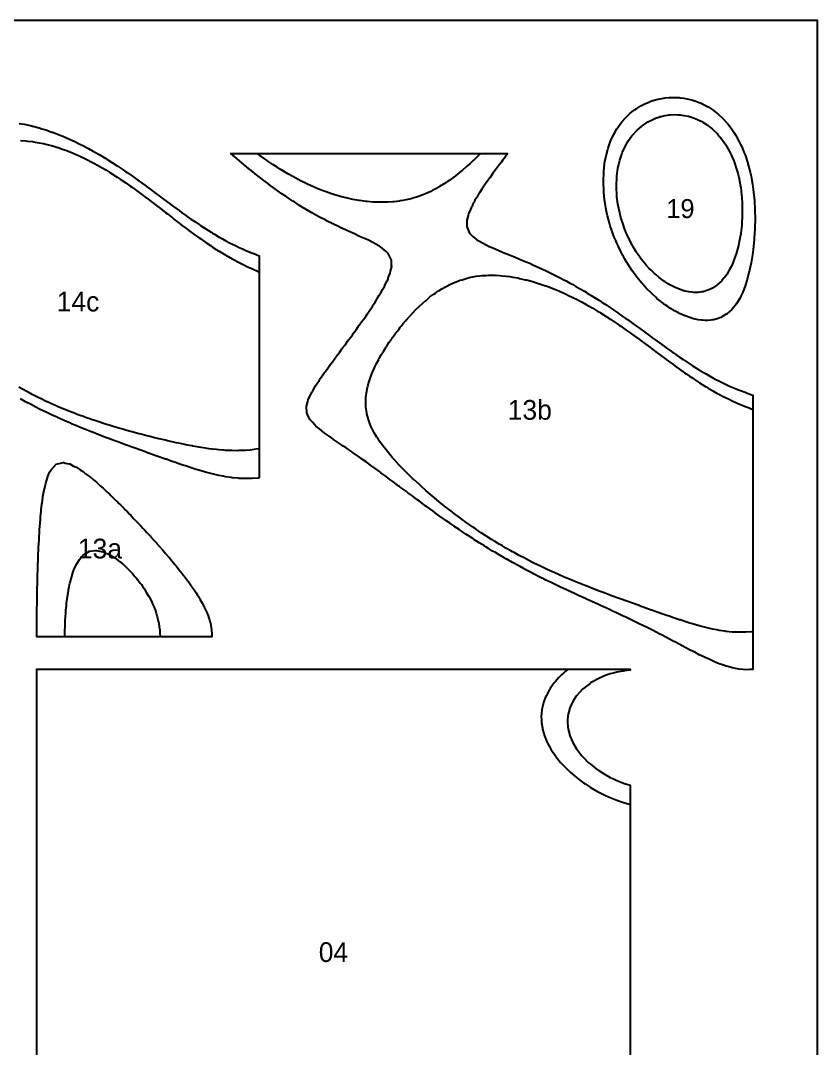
# Model space of a CAD drawing. Header units: millimetres. Extents: x 0 to 500, y 0 to 700.
# Drawn here: x 258.1 to 500, y 388.1 to 700 of the extents above; entities that cross this region are included whole.
import ezdxf
from ezdxf.enums import TextEntityAlignment as Align

# ---------------------------------------------------------------- set-up
doc = ezdxf.new("R2010")
doc.units = ezdxf.units.MM
for name, color, linetype in [('CORTE', 1, 'Continuous'), ('GRABADO', 5, 'Continuous'), ('HOJA', 8, 'Continuous')]:
    doc.layers.add(name, color=color, linetype=linetype)

msp = doc.modelspace()

# ---------------------------------------------------------------- linework, layer by layer
at = {"layer": 'CORTE'}
for points in [[(479.96, 652.09), (480.26, 650.34), (480.5, 648.69), (480.61, 647.82), (480.84, 645.49), (480.86, 645.2), (481, 642.73), (481.01, 642.49), (481.01, 642.47), (481.05, 639.67), (481.05, 639.57), (481, 637.43), (480.99, 636.78), (480.99, 636.74), (480.83, 634.08), (480.79, 633.68), (480.59, 631.47), (480.45, 630.49), (480.27, 628.94), (479.96, 627.13), (479.86, 626.48), (479.59, 625.14), (479.38, 624.12), (479.21, 623.51), (478.8, 621.84), (478.17, 619.82), (478.11, 619.66), (478.04, 619.47), (477.32, 617.6), (476.74, 616.36), (476.39, 615.67), (475.31, 613.93), (475.29, 613.9), (475.11, 613.68), (474.01, 612.32), (473.88, 612.19), (472.48, 610.97), (472.44, 610.94), (472.28, 610.85), (471.01, 610.07), (470.67, 609.91), (469.57, 609.49), (468.49, 609.22), (468.13, 609.15), (467.67, 609.12), (466.69, 609), (465.83, 609), (465.25, 609.03), (464.77, 609.1), (463.82, 609.2), (462.48, 609.49), (462.38, 609.51), (462.33, 609.53), (460.95, 609.94), (460.18, 610.25), (459.52, 610.48), (458.17, 611.1), (458.09, 611.14), (457.84, 611.27), (456.65, 611.9), (456.3, 612.11), (455.22, 612.76), (454.55, 613.22), (453.79, 613.73), (452.88, 614.42), (452.35, 614.81), (451.29, 615.7), (450.92, 616.01), (449.78, 617.05), (449.49, 617.33), (448.34, 618.48), (448.05, 618.77), (446.97, 619.97), (446.62, 620.37), (445.66, 621.53), (445.19, 622.13), (444.42, 623.15), (443.76, 624.08), (443.24, 624.84), (442.32, 626.26), (442.12, 626.58), (441.56, 627.55), (441.07, 628.4), (440.89, 628.74), (440.09, 630.28), (439.46, 631.61), (439.17, 632.23), (438.75, 633.21), (438.33, 634.25), (438.02, 635.08), (437.56, 636.34), (437.12, 637.7), (436.87, 638.52), (436.58, 639.6), (436.27, 640.78), (436.09, 641.59), (435.77, 643.15), (435.45, 645.09), (435.37, 645.62), (435.14, 647.87), (435.11, 648.21), (435.1, 648.29), (435, 650.98), (435, 651.25), (435.1, 653.94), (435.1, 654), (435.13, 654.28), (435.39, 656.57), (435.5, 657.21), (435.84, 658.98), (436.35, 660.92), (436.44, 661.24), (436.55, 661.57), (437.19, 663.35), (437.98, 665.09), (438.08, 665.32), (438.36, 665.8), (439.12, 667.14), (439.41, 667.56), (440.3, 668.83), (440.84, 669.48), (441.61, 670.37), (442.27, 671.02), (443.07, 671.78), (443.7, 672.29), (444.68, 673.04), (445.14, 673.34), (446.43, 674.14), (446.57, 674.22), (446.97, 674.41), (448, 674.92), (448.36, 675.08), (449.43, 675.49), (450.46, 675.84), (450.87, 675.95), (451.54, 676.11), (452.3, 676.29), (452.78, 676.38), (453.73, 676.52), (454.94, 676.64), (455.16, 676.66), (455.36, 676.67), (456.6, 676.69), (457.8, 676.63), (458.03, 676.62), (458.3, 676.59), (459.47, 676.45), (460.33, 676.29), (460.9, 676.17), (461.83, 675.93), (462.33, 675.79), (462.61, 675.7), (463.77, 675.28), (464.68, 674.9), (465.2, 674.66), (466.59, 673.93), (466.64, 673.9), (466.85, 673.77), (468.07, 672.99), (468.33, 672.8), (469.5, 671.9), (469.93, 671.54), (470.94, 670.61), (471.41, 670.15), (472.37, 669.1), (472.77, 668.64), (473.81, 667.3), (474.02, 667.01), (474.81, 665.81), (475.15, 665.28), (475.24, 665.12), (476.17, 663.44), (476.68, 662.4), (477.1, 661.5), (477.69, 660.07), (477.93, 659.46), (478.11, 658.93), (478.66, 657.32), (479.1, 655.8), (479.29, 655.09), (479.55, 653.97), (479.83, 652.76), (479.96, 652.09)], [(406.05, 659.69), (405.78, 659.32), (405.54, 659), (404.91, 658.18), (404.4, 657.55), (404.04, 657.03), (403.52, 656.34), (403.16, 655.88), (402.88, 655.53), (402.31, 654.72), (401.49, 653.64), (401.44, 653.57), (401.4, 653.52), (400.61, 652.38), (399.95, 651.5), (399.77, 651.21), (399.47, 650.77), (398.95, 650), (398.55, 649.49), (398.15, 648.79), (397.45, 647.75), (397.34, 647.58), (397.25, 647.47), (396.6, 646.3), (396.03, 645.46), (395.86, 645.04), (395.43, 644.25), (395.15, 643.72), (394.96, 643.44), (394.55, 642.31), (394.1, 641.44), (394.01, 640.85), (393.58, 639.44), (393.6, 639.27), (393.56, 637.44), (393.71, 637.16), (394.39, 635.45), (395.42, 634.49), (396.59, 633.45), (397.42, 633.01), (398.33, 632.56), (399.45, 631.93), (400.35, 631.44), (401.46, 631), (402.2, 630.71), (403.49, 630.14), (405.11, 629.43), (405.5, 629.29), (405.73, 629.21), (407.53, 628.49), (409.15, 627.82), (409.56, 627.64), (410.04, 627.41), (411.58, 626.8), (412.65, 626.34), (413.6, 625.92), (414.7, 625.39), (415.62, 625.01), (416.34, 624.68), (417.65, 624.07), (419.02, 623.38), (419.67, 623.08), (420.27, 622.78), (421.69, 622.06), (422.99, 621.36), (423.72, 620.99), (424.53, 620.55), (425.74, 619.88), (426.67, 619.34), (427.76, 618.73), (429.27, 617.84), (429.79, 617.53), (430.12, 617.32), (431.81, 616.3), (433.36, 615.31), (433.83, 615.01), (434.69, 614.45), (435.86, 613.69), (436.45, 613.29), (437.88, 612.33), (439.41, 611.27), (439.9, 610.94), (441.04, 610.14), (441.93, 609.51), (442.29, 609.25), (443.95, 608.07), (445.1, 607.24), (445.97, 606.61), (447.88, 605.22), (448, 605.13), (448.32, 604.89), (450.02, 603.65), (450.64, 603.2), (452.04, 602.18), (453.42, 601.18), (454.06, 600.72), (455.67, 599.58), (456.08, 599.29), (456.26, 599.17), (458.11, 597.88), (459.19, 597.15), (460.13, 596.52), (461.95, 595.33), (462.15, 595.2), (462.26, 595.14), (464.17, 593.94), (465.57, 593.12), (466.19, 592.75), (467.05, 592.27), (468.21, 591.62), (469.2, 591.11), (470.23, 590.56), (471.31, 590.03), (472.25, 589.57), (473.34, 589.09), (474.27, 588.67), (475, 588.36), (476.29, 587.83), (478.31, 587.08), (478.31, 587.07), (478.32, 587.07), (480.39, 586.36), (480.39, 503.08), (479.5, 503.04), (478.29, 503), (477.44, 503.06), (476.26, 503.16), (475.1, 503.37), (474.23, 503.54), (472.37, 504.07), (472.2, 504.13), (471.89, 504.25), (470.17, 504.82), (469.19, 505.22), (468.14, 505.66), (466.89, 506.27), (466.12, 506.59), (465.49, 506.89), (464.1, 507.57), (462.77, 508.28), (462.08, 508.61), (461.39, 508.96), (460.05, 509.67), (458.91, 510.3), (458.03, 510.74), (457.11, 511.22), (456, 511.81), (455.09, 512.32), (453.98, 512.87), (452.83, 513.46), (451.96, 513.93), (451.2, 514.33), (449.94, 514.96), (448.69, 515.58), (447.92, 515.98), (447.2, 516.35), (445.9, 516.97), (444.69, 517.56), (443.87, 517.96), (443.05, 518.37), (441.85, 518.92), (440.82, 519.4), (439.83, 519.87), (438.76, 520.38), (437.81, 520.81), (437.03, 521.16), (435.78, 521.74), (434.36, 522.4), (433.76, 522.66), (433.29, 522.87), (431.74, 523.58), (429.92, 524.42), (429.72, 524.5), (429.56, 524.57), (427.69, 525.42), (425.81, 526.29), (425.67, 526.36), (425.52, 526.43), (423.65, 527.3), (422.01, 528.07), (421.63, 528.25), (421.23, 528.45), (419.6, 529.22), (418.09, 529.96), (417.58, 530.21), (417.08, 530.47), (415.56, 531.22), (414.01, 532.02), (413.53, 532.26), (413.1, 532.49), (411.51, 533.31), (409.71, 534.28), (409.49, 534.4), (409.3, 534.5), (407.46, 535.51), (405.68, 536.52), (405.44, 536.66), (405.11, 536.85), (403.42, 537.83), (402.22, 538.54), (401.4, 539.03), (400.12, 539.81), (399.37, 540.27), (398.9, 540.56), (397.35, 541.53), (395.72, 542.57), (395.33, 542.83), (394.58, 543.32), (393.3, 544.15), (392.64, 544.59), (391.28, 545.51), (389.66, 546.61), (389.26, 546.89), (388.31, 547.55), (387.23, 548.3), (386.76, 548.63), (385.21, 549.74), (383.92, 550.64), (383.19, 551.19), (381.21, 552.62), (381.17, 552.65), (381.15, 552.66), (379.14, 554.14), (378.39, 554.68), (377.12, 555.64), (375.67, 556.69), (375.1, 557.14), (373.37, 558.42), (373.08, 558.63), (372.96, 558.71), (371.05, 560.15), (370.23, 560.73), (369.03, 561.65), (367.49, 562.74), (367.01, 563.13), (365.61, 564.14), (364.99, 564.59), (364.72, 564.76), (362.96, 566.06), (361.88, 566.78), (360.94, 567.49), (359.02, 568.79), (358.92, 568.88), (358.64, 569.08), (356.9, 570.29), (356.06, 570.81), (354.87, 571.69), (353.13, 572.83), (352.85, 573.06), (352.03, 573.65), (350.83, 574.5), (350.26, 574.84), (348.8, 576.08), (347.74, 576.87), (346.77, 577.99), (345.89, 578.9), (345.22, 580.44), (344.98, 580.94), (344.92, 582.77), (344.9, 582.98), (345.31, 584.43), (345.42, 585.01), (345.88, 585.9), (346.37, 587.04), (346.53, 587.28), (346.76, 587.65), (347.28, 588.55), (347.54, 589.06), (348.06, 589.79), (348.79, 590.92), (348.85, 591.02), (348.88, 591.08), (349.69, 592.21), (350.29, 593.1), (350.52, 593.39), (350.81, 593.78), (351.37, 594.56), (351.75, 595.12), (352.22, 595.73), (352.83, 596.54), (353.08, 596.89), (353.25, 597.13), (353.94, 598.05), (354.77, 599.15), (354.81, 599.2), (354.86, 599.27), (355.66, 600.37), (356.26, 601.17), (356.53, 601.52), (356.88, 601.98), (357.38, 602.69), (357.75, 603.19), (358.23, 603.85), (358.9, 604.73), (359.1, 605.01), (359.24, 605.2), (359.93, 606.19), (360.7, 607.22), (360.79, 607.35), (360.92, 607.53), (361.61, 608.55), (362.13, 609.23), (362.45, 609.73), (362.95, 610.42), (363.28, 610.92), (363.53, 611.25), (364.08, 612.14), (364.89, 613.27), (364.91, 613.31), (364.97, 613.39), (365.68, 614.58), (366.18, 615.28), (366.46, 615.81), (366.99, 616.63), (367.24, 617.05), (367.41, 617.3), (367.94, 618.36), (368.54, 619.31), (368.67, 619.64), (369.01, 620.3), (369.33, 621), (369.54, 621.32), (369.89, 622.45), (370.32, 623.33), (370.39, 623.95), (370.77, 625.33), (370.73, 625.62), (370.69, 627.32), (370.29, 628.05), (369.71, 629.31), (369.03, 629.94), (367.39, 631.31), (367.02, 631.51), (366.6, 631.73), (364.99, 632.61), (363.68, 633.33), (362.98, 633.62), (362.46, 633.84), (360.95, 634.52), (359.23, 635.34), (358.93, 635.46), (358.72, 635.55), (356.91, 636.35), (354.95, 637.29), (354.88, 637.32), (354.82, 637.36), (352.86, 638.28), (350.95, 639.26), (350.84, 639.32), (350.74, 639.38), (348.81, 640.37), (347.02, 641.39), (346.79, 641.51), (346.5, 641.68), (344.77, 642.68), (343.61, 643.41), (342.74, 643.92), (341.32, 644.84), (340.72, 645.22), (340.41, 645.43), (338.7, 646.56), (337.43, 647.45), (336.67, 647.96), (334.8, 649.31), (334.65, 649.43), (334.59, 649.47), (332.62, 650.92), (331.91, 651.48), (330.6, 652.47), (329.32, 653.5), (328.58, 654.08), (326.82, 655.52), (326.56, 655.73), (325.25, 656.82), (324.53, 657.42), (324.4, 657.54), (322.51, 659.15), (321.91, 659.69), (406.05, 659.69)], [(292.49, 548.82), (293.2, 548.12), (293.49, 547.8), (293.77, 547.51), (294.45, 546.75), (295.22, 545.98), (295.45, 545.72), (295.67, 545.49), (296.4, 544.65), (297.23, 543.79), (297.39, 543.62), (297.53, 543.46), (298.33, 542.54), (299.25, 541.56), (299.3, 541.5), (299.36, 541.44), (300.24, 540.4), (301.14, 539.42), (301.2, 539.35), (301.27, 539.27), (302.12, 538.25), (302.88, 537.39), (303.06, 537.17), (303.29, 536.91), (303.98, 536.07), (304.58, 535.37), (304.9, 534.96), (305.3, 534.48), (305.8, 533.85), (306.23, 533.35), (306.7, 532.72), (307.32, 531.94), (307.59, 531.6), (307.82, 531.32), (308.46, 530.44), (309.32, 529.3), (309.33, 529.29), (309.34, 529.27), (310.16, 528.1), (310.75, 527.27), (310.98, 526.9), (311.36, 526.31), (311.78, 525.67), (312.06, 525.25), (312.54, 524.41), (313.23, 523.22), (313.28, 523.12), (313.38, 522.92), (313.96, 521.78), (314.27, 521.2), (314.59, 520.38), (315.09, 519.17), (315.16, 518.92), (315.4, 518.1), (315.63, 517.37), (315.7, 517.14), (315.97, 515.68), (316.08, 515.11), (316.15, 513.82), (316.19, 513), (263.01, 513), (263.01, 513.27), (263.01, 515.1), (263.01, 515.29), (263.02, 517.12), (263.02, 517.32), (263.03, 519.14), (263.03, 519.36), (263.05, 521.17), (263.05, 521.4), (263.07, 523.19), (263.08, 523.45), (263.1, 525.21), (263.11, 525.51), (263.14, 527.23), (263.15, 527.57), (263.18, 529.26), (263.19, 529.64), (263.23, 531.28), (263.25, 531.71), (263.29, 533.3), (263.31, 533.8), (263.35, 535.33), (263.38, 535.89), (263.43, 537.35), (263.47, 538), (263.51, 539.37), (263.56, 540.12), (263.61, 541.39), (263.68, 542.26), (263.72, 543.42), (263.81, 544.41), (263.85, 545.44), (263.96, 546.58), (264, 547.46), (264.13, 548.78), (264.17, 549.49), (264.33, 551.01), (264.36, 551.51), (264.57, 553.27), (264.59, 553.53), (264.83, 555.39), (264.86, 555.56), (264.87, 555.6), (265.26, 557.59), (265.43, 558.19), (265.75, 559.61), (266.2, 560.98), (266.37, 561.64), (266.86, 562.92), (267.37, 563.68), (268.9, 565.38), (270.21, 565.73), (270.97, 565.9), (271.09, 565.84), (271.63, 565.73), (272.72, 565.47), (273, 565.45), (274.11, 564.81), (275.03, 564.47), (275.46, 564.12), (276.16, 563.7), (276.69, 563.34), (277.05, 563.16), (277.84, 562.46), (279.01, 561.68), (279.04, 561.65), (279.07, 561.63), (280.1, 560.68), (281.09, 559.94), (281.24, 559.79), (281.4, 559.65), (282.27, 558.81), (283.11, 558.14), (283.36, 557.87), (283.64, 557.62), (284.39, 556.88), (285.13, 556.25), (285.44, 555.92), (285.78, 555.6), (286.46, 554.91), (287.15, 554.3), (287.49, 553.92), (287.85, 553.58), (288.49, 552.91), (289.16, 552.29), (289.51, 551.9), (289.87, 551.55), (290.5, 550.87), (291.18, 550.23), (291.51, 549.86), (291.84, 549.53), (292.49, 548.82)]]:
    msp.add_lwpolyline(points, close=True, dxfattribs=at)
for points in [[(257.65, 668.79), (259.16, 668.53), (259.67, 668.42), (261.39, 668.02), (261.7, 667.95), (261.78, 667.93), (263.72, 667.42), (264.56, 667.17), (265.75, 666.8), (267.6, 666.16), (267.77, 666.1), (268.04, 666), (269.8, 665.34), (270.9, 664.89), (271.82, 664.51), (272.98, 663.98), (273.84, 663.6), (274.57, 663.26), (275.87, 662.63), (277.16, 661.96), (277.89, 661.59), (278.7, 661.15), (279.92, 660.49), (280.86, 659.94), (281.94, 659.33), (283.49, 658.4), (283.97, 658.11), (284.26, 657.92), (285.99, 656.84), (287.41, 655.9), (288.01, 655.51), (289.23, 654.69), (290.04, 654.14), (290.41, 653.89), (292.06, 652.73), (293.27, 651.87), (294.08, 651.29), (296.06, 649.85), (296.11, 649.82), (296.24, 649.72), (298.13, 648.32), (298.79, 647.83), (300.15, 646.82), (301.5, 645.82), (302.17, 645.31), (304.15, 643.85), (304.19, 643.81), (304.21, 643.8), (306.22, 642.33), (306.98, 641.78), (308.24, 640.87), (309.82, 639.77), (310.26, 639.45), (311.26, 638.77), (312.28, 638.08), (312.79, 637.75), (314.3, 636.75), (315.95, 635.74), (316.32, 635.5), (316.92, 635.14), (318.35, 634.3), (319.4, 633.72), (320.37, 633.18), (321.5, 632.59), (322.39, 632.13), (323.28, 631.71), (324.41, 631.15), (325.41, 630.71), (326.43, 630.26), (327.83, 629.69), (328.45, 629.43), (328.86, 629.28), (330.52, 628.65), (330.52, 561.21), (330.24, 561.18), (328.42, 561.04), (328.36, 561.03), (326.4, 561), (326.37, 561), (324.37, 561.08), (324.25, 561.09), (322.34, 561.28), (321.99, 561.33), (320.32, 561.58), (319.58, 561.71), (318.29, 561.97), (317.01, 562.25), (316.27, 562.44), (314.27, 562.97), (314.24, 562.98), (314.18, 563), (312.22, 563.55), (311.42, 563.79), (310.2, 564.18), (308.44, 564.75), (308.17, 564.84), (307.68, 565.01), (306.15, 565.52), (305.4, 565.77), (304.13, 566.21), (302.27, 566.86), (302.1, 566.93), (301.82, 567.03), (300.08, 567.64), (299.15, 567.95), (298.06, 568.36), (296.15, 569.05), (296.04, 569.09), (295.98, 569.1), (294.01, 569.81), (292.84, 570.22), (291.99, 570.54), (290.57, 571.06), (289.97, 571.27), (289.64, 571.39), (287.95, 572.01), (286.44, 572.56), (285.92, 572.76), (285.09, 573.08), (283.9, 573.52), (283.2, 573.78), (281.88, 574.29), (279.88, 575.07), (279.85, 575.08), (279.81, 575.1), (277.83, 575.88), (276.51, 576.42), (275.81, 576.71), (274.85, 577.12), (273.78, 577.56), (273.01, 577.89), (271.76, 578.43), (270.19, 579.13), (269.74, 579.33), (269.37, 579.5), (267.71, 580.26), (265.85, 581.15), (265.69, 581.23), (265.54, 581.3), (263.67, 582.22), (263.67, 582.22), (261.82, 583.17), (261.64, 583.26), (261.45, 583.36), (259.62, 584.33), (258.06, 585.19)], [(263, 263), (263, 503.15), (443.15, 503.15), (443.15, 502.82), (441.42, 502.64), (441.06, 502.6), (439.69, 502.36), (439.05, 502.23), (438.05, 501.98), (437.03, 501.71), (436.49, 501.53), (435.01, 501.01), (435, 501), (434.96, 500.99), (433.63, 500.36), (433, 500.05), (432.31, 499.66), (431.14, 498.98), (431.05, 498.92), (430.98, 498.87), (429.9, 498.05), (428.97, 497.3), (428.79, 497.14), (428.6, 496.97), (427.81, 496.12), (426.95, 495.17), (426.86, 495.05), (426.79, 494.96), (426.06, 493.84), (425.52, 492.96), (425.34, 492.56), (424.94, 491.63), (424.75, 491.14), (424.68, 490.95), (424.35, 489.54), (424.23, 488.95), (424.15, 487.73), (424.12, 486.94), (424.25, 485.63), (424.33, 484.94), (424.83, 483.04), (424.86, 482.93), (424.94, 482.73), (425.74, 480.92), (426.84, 479.03), (426.91, 478.91), (426.96, 478.85), (428.47, 476.91), (428.97, 476.36), (430.43, 474.89), (430.99, 474.4), (432.86, 472.88), (433.01, 472.78), (433.31, 472.58), (435.02, 471.46), (436.03, 470.87), (437.04, 470.34), (438.05, 469.87), (439.06, 469.4), (440.41, 468.86), (441.08, 468.62), (441.43, 468.51), (443.15, 467.99), (443.15, 263)]]:
    msp.add_lwpolyline(points, dxfattribs=at)
at = {"layer": 'GRABADO'}
for points in [[(466.64, 668.26), (466.65, 668.25), (466.74, 668.18), (468.08, 667.1), (468.23, 666.98), (469.52, 665.72), (469.68, 665.55), (470.95, 664.05), (470.99, 664), (471.17, 663.74), (472.17, 662.3), (472.39, 661.92), (473.21, 660.48), (473.83, 659.23), (474.15, 658.55), (474.58, 657.47), (474.96, 656.49), (475.26, 655.54), (475.65, 654.31), (475.92, 653.28), (476.22, 652.01), (476.67, 649.67), (476.68, 649.61), (476.7, 649.39), (476.98, 647.05), (477.04, 646.44), (477.16, 644.36), (477.19, 643.43), (477.19, 641.53), (477.17, 640.6), (477.04, 638.52), (477, 637.91), (476.72, 635.52), (476.7, 635.35), (476.69, 635.3), (476.27, 632.92), (475.99, 631.73), (475.73, 630.61), (475.3, 629.16), (475.07, 628.41), (474.76, 627.64), (474.27, 626.35), (473.87, 625.49), (473.34, 624.42), (472.44, 622.94), (472.25, 622.65), (471.01, 621.1), (470.97, 621.06), (469.58, 619.76), (469.48, 619.68), (468.14, 618.8), (467.71, 618.57), (466.7, 618.14), (465.61, 617.8), (465.26, 617.72), (464.77, 617.66), (463.83, 617.52), (463.04, 617.5), (462.39, 617.51), (461.82, 617.59), (460.95, 617.67), (459.75, 617.93), (459.51, 617.98), (459.38, 618.03), (458.08, 618.45), (457.28, 618.79), (456.65, 619.05), (455.34, 619.72), (455.21, 619.79), (454.73, 620.08), (453.78, 620.67), (453.56, 620.82), (452.34, 621.7), (451.92, 622.05), (450.91, 622.89), (450.38, 623.37), (449.48, 624.24), (448.94, 624.8), (448.04, 625.78), (447.59, 626.31), (446.61, 627.53), (446.32, 627.91), (445.18, 629.54), (445.14, 629.6), (445.01, 629.8), (444.05, 631.38), (443.74, 631.93), (443.05, 633.24), (442.31, 634.78), (442.12, 635.18), (441.86, 635.8), (441.3, 637.23), (440.87, 638.49), (440.58, 639.36), (440.34, 640.19), (439.97, 641.62), (439.48, 643.9), (439.47, 643.99), (439.43, 644.25), (439.13, 646.52), (439.07, 647.17), (438.98, 649.23), (438.96, 650.14), (439.05, 652.17), (439.1, 652.86), (439.42, 655.13), (439.45, 655.37), (439.47, 655.46), (440, 657.68), (440.58, 659.44), (440.72, 659.82), (440.84, 660.1), (441.61, 661.79), (442.27, 662.94), (442.66, 663.61), (443.7, 665.04), (443.87, 665.26), (445.13, 666.64), (445.24, 666.76), (446.56, 667.9), (446.78, 668.08), (448, 668.91), (448.5, 669.22), (449.43, 669.71), (450.41, 670.18), (450.87, 670.36), (451.83, 670.69), (452.3, 670.84), (452.54, 670.91), (453.73, 671.17), (454.95, 671.36), (455.17, 671.39), (455.43, 671.4), (456.6, 671.45), (457.75, 671.43), (458.04, 671.42), (458.29, 671.39), (459.47, 671.23), (460.74, 670.98), (460.91, 670.94), (461.2, 670.85), (462.34, 670.49), (462.91, 670.27), (463.78, 669.89), (464.87, 669.35), (465.21, 669.15), (466.64, 668.26)], [(396.53, 658.45), (395.54, 657.54), (395.48, 657.48), (395.42, 657.42), (394.43, 656.5), (393.39, 655.6), (393.35, 655.56), (393.29, 655.52), (392.27, 654.62), (391.37, 653.89), (391.15, 653.72), (390.86, 653.5), (390.03, 652.82), (389.34, 652.3), (388.87, 651.96), (388.16, 651.48), (387.68, 651.12), (387.32, 650.88), (386.47, 650.31), (385.29, 649.61), (385.19, 649.56), (385.01, 649.46), (383.92, 648.81), (383.27, 648.48), (382.58, 648.13), (381.24, 647.55), (381.16, 647.51), (380.97, 647.44), (379.74, 646.92), (379.21, 646.73), (378.24, 646.39), (377.18, 646.09), (376.66, 645.95), (375.16, 645.61), (375, 645.58), (374.08, 645.42), (373.29, 645.27), (373.13, 645.24), (371.49, 645.03), (371.1, 645), (369.61, 644.89), (369.08, 644.87), (367.63, 644.84), (367.05, 644.85), (365.55, 644.9), (365.02, 644.93), (363.35, 645.07), (363, 645.11), (361.02, 645.38), (360.97, 645.38), (360.77, 645.42), (358.95, 645.73), (358.56, 645.81), (356.92, 646.16), (355.92, 646.42), (354.9, 646.69), (353.07, 647.24), (352.87, 647.31), (352.49, 647.44), (350.85, 647.99), (349.96, 648.33), (348.82, 648.76), (347.19, 649.46), (346.8, 649.62), (346.5, 649.75), (344.77, 650.54), (342.91, 651.48), (342.75, 651.56), (342.58, 651.65), (340.72, 652.63), (339.24, 653.5), (338.7, 653.8), (337.92, 654.27), (336.68, 655.03), (335.93, 655.51), (334.65, 656.33), (332.88, 657.53), (332.63, 657.71), (332.02, 658.13), (330.6, 659.14), (329.88, 659.69), (397.78, 659.69), (397.55, 659.45), (397.44, 659.34), (396.53, 658.45)], [(411.32, 536.71), (409.49, 537.68), (407.92, 538.54), (407.46, 538.79), (406.87, 539.13), (405.44, 539.94), (404.4, 540.56), (403.42, 541.14), (401.91, 542.06), (401.39, 542.37), (401.07, 542.57), (399.37, 543.66), (397.94, 544.59), (397.35, 544.99), (396.1, 545.83), (395.32, 546.36), (394.96, 546.61), (393.3, 547.79), (392.12, 548.63), (391.28, 549.26), (389.42, 550.64), (389.25, 550.77), (388.67, 551.23), (387.23, 552.35), (386.82, 552.66), (385.21, 553.98), (384.33, 554.68), (383.18, 555.66), (381.94, 556.7), (381.16, 557.4), (379.65, 558.72), (379.14, 559.2), (377.46, 560.73), (377.11, 561.08), (375.36, 562.75), (375.09, 563.04), (373.36, 564.77), (373.06, 565.11), (371.48, 566.79), (371.04, 567.33), (369.73, 568.81), (369.02, 569.75), (368.12, 570.83), (366.99, 572.47), (366.71, 572.85), (366.27, 573.57), (365.47, 574.87), (364.96, 575.93), (364.45, 576.89), (364.14, 577.72), (363.67, 578.92), (363.24, 580.63), (363.16, 580.94), (362.93, 582.73), (362.9, 582.97), (362.9, 583.01), (362.87, 584.99), (362.88, 585.05), (362.93, 585.59), (363.06, 586.89), (363.07, 587.02), (363.38, 588.6), (363.47, 589.04), (363.8, 590.2), (364.07, 591.06), (364.31, 591.72), (364.85, 593.09), (364.89, 593.16), (364.96, 593.32), (365.5, 594.57), (365.75, 595.11), (366.16, 595.93), (366.81, 597.13), (366.87, 597.24), (366.99, 597.44), (367.59, 598.54), (367.95, 599.15), (368.35, 599.81), (369.01, 600.82), (369.14, 601.03), (369.23, 601.16), (369.93, 602.27), (370.59, 603.18), (370.77, 603.45), (371.04, 603.8), (371.61, 604.63), (372.05, 605.2), (372.47, 605.79), (373.06, 606.5), (373.37, 606.92), (373.63, 607.22), (374.26, 608.04), (375.08, 608.96), (375.21, 609.12), (375.32, 609.24), (376.13, 610.22), (377.11, 611.21), (377.13, 611.24), (377.16, 611.26), (378.09, 612.3), (379.13, 613.25), (379.15, 613.27), (379.17, 613.28), (380.16, 614.28), (381.16, 615.09), (381.27, 615.19), (381.42, 615.3), (382.35, 616.13), (383.19, 616.72), (383.52, 616.99), (384.04, 617.32), (384.7, 617.83), (385.21, 618.13), (385.93, 618.63), (387.24, 619.31), (387.26, 619.32), (387.3, 619.34), (388.56, 620.04), (389.27, 620.33), (389.97, 620.66), (391.3, 621.11), (391.48, 621.19), (392.11, 621.36), (393.02, 621.67), (393.33, 621.74), (394.63, 622.08), (395.35, 622.2), (396.35, 622.39), (397.38, 622.5), (398.17, 622.6), (399.41, 622.65), (400.1, 622.7), (401.43, 622.69), (402.13, 622.69), (403.46, 622.61), (404.29, 622.56), (405.49, 622.43), (406.58, 622.3), (407.51, 622.14), (409.03, 621.88), (409.54, 621.77), (411.25, 621.37), (411.56, 621.3), (411.65, 621.28), (413.59, 620.77), (414.43, 620.52), (415.61, 620.15), (417.47, 619.51), (417.64, 619.45), (417.91, 619.35), (419.66, 618.69), (420.77, 618.24), (421.69, 617.86), (422.84, 617.33), (423.71, 616.95), (424.44, 616.61), (425.74, 615.98), (427.02, 615.31), (427.76, 614.94), (428.57, 614.5), (429.79, 613.84), (430.73, 613.29), (431.81, 612.68), (433.36, 611.75), (433.83, 611.46), (434.13, 611.27), (435.86, 610.19), (437.28, 609.25), (437.88, 608.86), (439.1, 608.04), (439.9, 607.49), (440.27, 607.24), (441.93, 606.08), (443.14, 605.22), (443.95, 604.64), (445.93, 603.2), (445.97, 603.17), (446.1, 603.07), (448, 601.67), (448.66, 601.18), (450.02, 600.17), (451.37, 599.17), (452.04, 598.66), (454.01, 597.2), (454.06, 597.16), (454.08, 597.15), (456.08, 595.68), (456.85, 595.13), (458.11, 594.22), (459.68, 593.12), (460.13, 592.8), (461.13, 592.12), (462.15, 591.43), (462.65, 591.1), (464.17, 590.1), (465.81, 589.09), (466.19, 588.85), (466.79, 588.49), (468.21, 587.65), (469.27, 587.07), (470.23, 586.53), (471.37, 585.94), (472.25, 585.48), (473.15, 585.06), (474.27, 584.5), (475.27, 584.06), (476.29, 583.61), (477.7, 583.04), (478.32, 582.78), (478.73, 582.63), (480.39, 582), (480.39, 514.56), (480.11, 514.53), (478.29, 514.39), (478.23, 514.38), (476.27, 514.35), (476.24, 514.35), (474.24, 514.43), (474.12, 514.44), (472.21, 514.63), (471.86, 514.68), (470.19, 514.93), (469.45, 515.06), (468.16, 515.32), (466.88, 515.6), (466.13, 515.79), (464.14, 516.32), (464.11, 516.33), (464.05, 516.35), (462.09, 516.9), (461.29, 517.14), (460.06, 517.53), (458.31, 518.1), (458.04, 518.19), (457.55, 518.36), (456.02, 518.87), (455.26, 519.12), (453.99, 519.56), (452.14, 520.21), (451.97, 520.28), (451.69, 520.38), (449.95, 520.99), (449.02, 521.31), (447.93, 521.71), (446.02, 522.4), (445.9, 522.44), (445.85, 522.45), (443.88, 523.16), (442.7, 523.57), (441.86, 523.89), (440.44, 524.41), (439.84, 524.62), (439.51, 524.74), (437.81, 525.36), (436.31, 525.91), (435.79, 526.11), (434.96, 526.43), (433.77, 526.87), (433.07, 527.13), (431.74, 527.64), (429.75, 528.42), (429.72, 528.43), (429.68, 528.45), (427.7, 529.23), (426.38, 529.77), (425.67, 530.06), (424.72, 530.47), (423.65, 530.91), (422.88, 531.24), (421.63, 531.78), (420.06, 532.48), (419.61, 532.68), (419.24, 532.85), (417.58, 533.61), (415.72, 534.5), (415.56, 534.58), (415.41, 534.65), (413.54, 535.57), (411.69, 536.52), (411.51, 536.61), (411.32, 536.71)], [(282.53, 538.89), (283.08, 538.83), (284.03, 538.36), (285.11, 537.95), (285.43, 537.73), (285.98, 537.41), (286.67, 536.94), (287.14, 536.68), (287.84, 536.08), (288.79, 535.38), (288.99, 535.21), (289.16, 535.09), (290.02, 534.22), (290.99, 533.35), (291.08, 533.25), (291.18, 533.16), (292.02, 532.17), (292.82, 531.33), (292.99, 531.12), (293.2, 530.88), (293.87, 529.97), (294.42, 529.3), (294.75, 528.82), (295.22, 528.18), (295.58, 527.63), (295.82, 527.27), (296.34, 526.37), (297.04, 525.25), (297.11, 525.11), (297.24, 524.87), (297.78, 523.76), (298.06, 523.22), (298.41, 522.36), (298.91, 521.19), (299, 520.92), (299.27, 520.12), (299.49, 519.39), (299.57, 519.16), (299.89, 517.76), (300.04, 517.13), (300.19, 516.03), (300.32, 515.1), (300.36, 514.17), (300.41, 513), (271.53, 513), (271.54, 513.73), (271.55, 515.1), (271.58, 515.79), (271.61, 517.12), (271.66, 517.9), (271.72, 519.15), (271.79, 520.06), (271.87, 521.17), (271.99, 522.28), (272.07, 523.2), (272.25, 524.56), (272.32, 525.22), (272.59, 526.93), (272.63, 527.24), (272.9, 528.72), (273.03, 529.27), (273.09, 529.46), (273.6, 531.3), (273.98, 532.38), (274.29, 533.33), (274.93, 534.88), (275.22, 535.36), (276.02, 536.46), (276.68, 537.39), (276.96, 537.71), (277.69, 538.13), (279, 538.94), (280.75, 539.16), (281.04, 539.22), (282.53, 538.89)]]:
    msp.add_lwpolyline(points, close=True, dxfattribs=at)
for points in [[(258.02, 663.61), (259.66, 663.5), (260.2, 663.45), (261.69, 663.27), (262.53, 663.14), (263.72, 662.93), (265.04, 662.66), (265.74, 662.5), (267.75, 661.96), (267.77, 661.96), (267.77, 661.96), (269.79, 661.34), (270.74, 661.01), (271.82, 660.63), (273.54, 659.94), (273.84, 659.83), (274.04, 659.74), (275.87, 658.95), (277.77, 658.05), (277.89, 657.99), (278.02, 657.92), (279.92, 656.95), (281.82, 655.91), (281.94, 655.84), (282.1, 655.75), (283.96, 654.66), (285.21, 653.89), (285.99, 653.41), (287.36, 652.52), (288.01, 652.1), (288.35, 651.87), (290.04, 650.73), (291.29, 649.85), (292.06, 649.31), (294.05, 647.87), (294.08, 647.84), (294.1, 647.83), (296.11, 646.34), (296.8, 645.82), (298.13, 644.8), (299.44, 643.8), (300.15, 643.24), (302.05, 641.78), (302.17, 641.68), (302.64, 641.32), (304.2, 640.11), (304.65, 639.77), (306.22, 638.55), (307.29, 637.75), (308.24, 637.01), (309.97, 635.73), (310.26, 635.51), (311.08, 634.92), (312.28, 634.05), (312.76, 633.72), (314.31, 632.63), (315.71, 631.7), (316.33, 631.28), (317.5, 630.53), (318.35, 629.99), (318.86, 629.69), (320.37, 628.76), (322.32, 627.67), (322.39, 627.63), (322.48, 627.58), (324.41, 626.55), (326.24, 625.66), (326.43, 625.56), (326.61, 625.48), (328.45, 624.62), (330.24, 623.87), (330.52, 623.76), (330.52, 570.02), (329.61, 569.89), (328.43, 569.74), (327.8, 569.67), (326.4, 569.56), (325.91, 569.53), (324.38, 569.48), (323.94, 569.47), (322.35, 569.49), (321.89, 569.5), (320.33, 569.57), (319.76, 569.61), (318.3, 569.73), (317.54, 569.8), (316.28, 569.95), (315.24, 570.08), (314.25, 570.22), (312.86, 570.43), (312.23, 570.54), (310.4, 570.86), (310.2, 570.9), (309.41, 571.06), (308.18, 571.29), (307.9, 571.35), (306.16, 571.71), (305.34, 571.88), (304.13, 572.15), (302.73, 572.46), (302.11, 572.62), (300.17, 573.08), (300.09, 573.1), (300.07, 573.1), (298.07, 573.59), (297.4, 573.75), (296.04, 574.1), (294.67, 574.44), (294.02, 574.63), (292.28, 575.1), (292, 575.17), (291.9, 575.2), (289.97, 575.73), (289.1, 575.97), (287.95, 576.31), (286.23, 576.81), (285.93, 576.91), (285.28, 577.11), (283.9, 577.53), (283.3, 577.72), (281.88, 578.18), (280.28, 578.71), (279.86, 578.86), (279.08, 579.13), (277.83, 579.56), (277.17, 579.8), (275.81, 580.3), (273.92, 581.02), (273.79, 581.07), (273.59, 581.15), (271.76, 581.88), (270.51, 582.4), (269.74, 582.72), (268.73, 583.17), (267.72, 583.61), (266.89, 583.99), (265.69, 584.54), (264.36, 585.19), (263.67, 585.52), (262.99, 585.86), (261.64, 586.54), (260.39, 587.2), (259.62, 587.62), (258.69, 588.13), (257.6, 588.74)], [(263, 263), (263, 503.15), (424.3, 503.15), (423.46, 502.45), (422.9, 501.97), (422.4, 501.51), (421.87, 501.01), (421.39, 500.5), (420.88, 499.94), (420.44, 499.43), (420.08, 499), (419.57, 498.3), (418.87, 497.3), (418.74, 497.11), (418.66, 496.99), (418.03, 495.82), (417.6, 494.98), (417.38, 494.45), (416.85, 493.05), (416.83, 492.99), (416.82, 492.97), (416.45, 491.37), (416.36, 490.96), (416.22, 489.59), (416.16, 488.96), (416.2, 487.6), (416.23, 486.95), (416.5, 485.29), (416.56, 484.94), (416.85, 483.92), (417.15, 482.93), (417.35, 482.44), (417.99, 480.92), (418.87, 479.28), (419.07, 478.91), (419.48, 478.31), (420.43, 476.9), (420.89, 476.31), (422.04, 474.89), (422.9, 473.95), (423.94, 472.88), (424.92, 471.95), (426.14, 470.86), (426.94, 470.22), (428.72, 468.85), (428.96, 468.68), (429.48, 468.33), (430.98, 467.34), (431.81, 466.84), (433, 466.16), (434.44, 465.4), (435.02, 465.1), (435.61, 464.82), (437.04, 464.2), (438.08, 463.78), (439.06, 463.4), (440.79, 462.81), (441.07, 462.72), (441.2, 462.68), (443.15, 462.15), (443.15, 263)]]:
    msp.add_lwpolyline(points, dxfattribs=at)
at = {"layer": 'HOJA'}
msp.add_lwpolyline([(0, 0), (500, 0), (500, 700), (0, 700)], close=True, dxfattribs=at)

# ---------------------------------------------------------------- texts
at = {"layer": 'GRABADO'}
for s, height, p in [('19', 5.757, (458.4, 642.94)), ('14c', 6, (275.52, 614.72)), ('13b', 6, (412.67, 581.86)), ('13a', 6, (282.18, 539.77)), ('04', 6, (353.07, 417.3))]:
    msp.add_text(s, height=height, dxfattribs=at).set_placement(p, align=Align.MIDDLE_CENTER)

doc.saveas('drawing.dxf')
